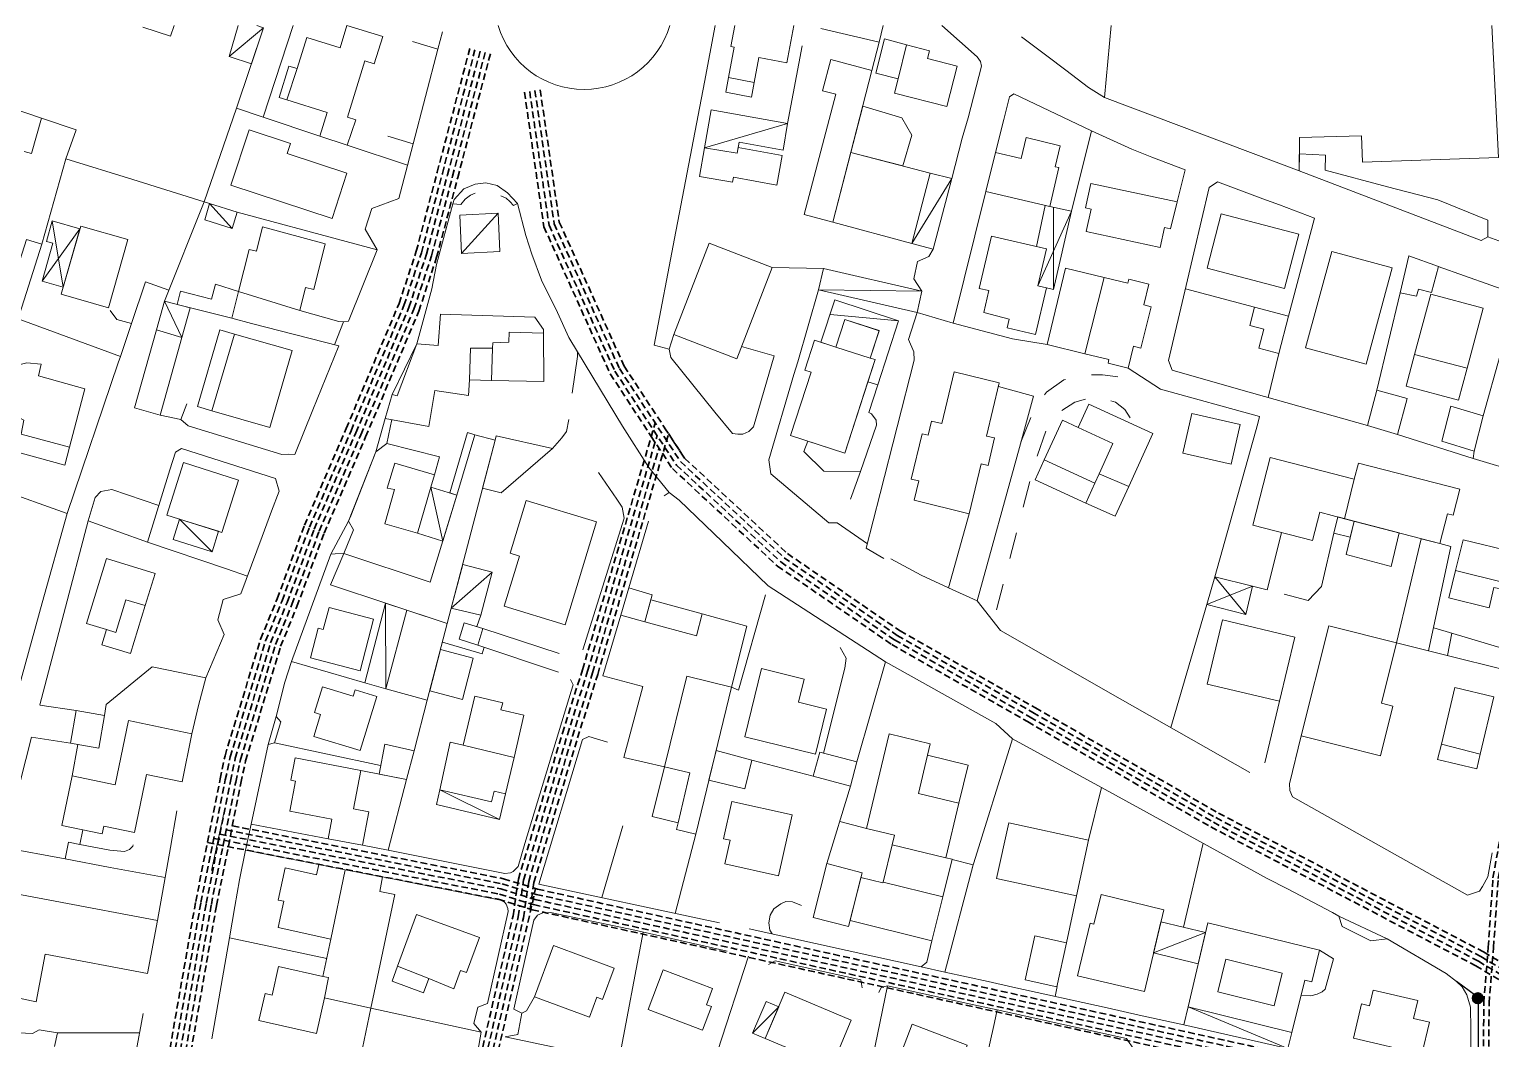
# Model space of a CAD drawing. Header units: millimetres. Extents: x 366 to 1555, y 702 to 1543.
# Drawn here: x 764.8 to 1040.7, y 1071.5 to 1261.9 of the extents above; entities that cross this region are included whole.
import ezdxf

# ---------------------------------------------------------------- set-up
doc = ezdxf.new("R2010")
doc.units = ezdxf.units.MM
doc.linetypes.add('TRATTEGGIATA', pattern=[19.05, 12.7, -6.35])
for name, color, linetype, lineweight in [('1_BASE', 7, 'Continuous', 0), ('4_CONSERVARE', 1, 'Continuous', 0), ('6_ACQUEDOTTO', 152, 'Continuous', 30), ('6_FOGNATURA', 1, 'Continuous', 30), ('6_GAS', 210, 'Continuous', 30), ('6_ILLUMINAZIONE', 2, 'Continuous', 30), ('6_RETE ELETTRICA', 2, 'Continuous', 30), ('6_TELEFONO', 94, 'Continuous', 30)]:
    doc.layers.add(name, color=color, linetype=linetype, lineweight=lineweight)
doc.layers.add('4L - Strade', color=10, linetype='Continuous')

msp = doc.modelspace()

# ---------------------------------------------------------------- hatches: boundary and pattern name
at = {"layer": '6_ILLUMINAZIONE', "transparency": 33554687}
h = msp.add_hatch(color=256, dxfattribs=at)
h.dxf.hatch_style = 1
h.paths.add_polyline_path([(1039.19244, 1079.13514, 1), (1037.19244, 1079.13514, 1)])

# ---------------------------------------------------------------- linework, layer by layer
at = {"layer": '1_BASE'}
for p, q in [((894.26773, 1262.63522), (892.22839, 1251.95122)), ((943.71339, 1256.69022), (937.06793, 1262.63522)), ((841.91639, 1258.18222), (837.12739, 1259.62322)), ((837.23639, 1240.29522), (841.91639, 1258.18222)), ((907.93239, 1244.11522), (910.67439, 1258.79522)), ((923.86139, 1254.16222), (925.23639, 1259.47522)), ((952.11139, 1260.50622), (956.83839, 1256.93222)), ((944.34639, 1255.86222), (943.71339, 1256.69022)), ((944.53339, 1254.93622), (944.34639, 1255.86222)), ((941.99439, 1245.20522), (944.53339, 1254.93622)), ((960.45539, 1254.19822), (964.74439, 1250.95522)), ((767.14339, 1245.14722, 210.5391), (752.93239, 1249.87322, 210.5391)), ((892.22839, 1251.95122), (886.61139, 1222.48322)), ((950.65839, 1249.74822), (949.82239, 1249.14722)), ((965.29939, 1242.73722), (950.65839, 1249.74822)), ((964.74439, 1250.95522), (967.72839, 1249.08022)), ((803.93239, 1247.00622), (797.82239, 1229.34222)), ((949.82239, 1249.14722), (948.75239, 1244.88122)), ((765.20539, 1238.51022, 210.7641), (767.14339, 1245.14722, 210.7641)), ((773.65839, 1242.94422), (767.14339, 1245.14722)), ((819.65039, 1241.78022), (808.92439, 1245.34622)), ((948.75239, 1244.88122), (947.19739, 1238.65522)), ((771.72839, 1237.51022), (773.65839, 1242.94422)), ((837.23639, 1240.29922), (832.46339, 1241.78322)), ((938.90039, 1233.76022), (940.90839, 1241.37322)), ((965.29939, 1242.73722), (961.48639, 1227.60422)), ((972.88539, 1239.27222), (965.29939, 1242.73722)), ((763.86139, 1238.88522, 210.968), (765.20539, 1238.51022, 210.968)), ((836.18239, 1236.26022), (824.79939, 1240.06522)), ((767.18939, 1221.36922), (771.72839, 1237.51022)), ((771.72839, 1237.51022), (784.35339, 1233.55722)), ((834.54939, 1230.02622), (836.17439, 1236.22922)), ((982.97839, 1235.41222), (976.67439, 1237.82322)), ((784.35339, 1233.55722), (797.82239, 1229.33822)), ((981.47139, 1229.35422), (982.97839, 1235.41222)), ((989.10339, 1233.12722), (987.52539, 1232.06522)), ((997.65039, 1229.94022), (989.10339, 1233.12722)), ((847.10339, 1229.87322), (848.10339, 1230.62322)), ((847.10339, 1229.87322), (848.10339, 1230.62322)), ((847.10339, 1229.87322), (848.10339, 1230.62322)), ((848.10339, 1230.62322), (848.93939, 1230.97922)), ((848.10339, 1230.62322), (848.93939, 1230.97922)), ((848.10339, 1230.62322), (848.93939, 1230.97922)), ((848.93939, 1230.97922), (848.95539, 1230.98322)), ((848.93939, 1230.97922), (848.95539, 1230.98322)), ((848.93939, 1230.97922), (848.95539, 1230.98322)), ((853.82239, 1230.48722), (854.80739, 1230.05722)), ((853.82239, 1230.48722), (854.80739, 1230.05722)), ((853.82239, 1230.48722), (854.80739, 1230.05722)), ((945.36139, 1231.34622), (939.21339, 1206.45522)), ((987.52539, 1232.06522), (983.15839, 1213.60022)), ((797.82239, 1229.34222), (790.33039, 1210.65122)), ((798.83839, 1229.02622), (797.82239, 1229.33822)), ((829.43939, 1228.13922), (834.54939, 1230.02622)), ((844.74439, 1228.97522), (846.28339, 1228.88522)), ((846.28339, 1228.88522), (847.10339, 1229.87322)), ((846.28339, 1228.88522), (847.10339, 1229.87322)), ((846.28339, 1228.88522), (847.10339, 1229.87322)), ((854.80739, 1230.05722), (855.51839, 1229.42022)), ((854.80739, 1230.05722), (855.51839, 1229.42022)), ((854.80739, 1230.05722), (855.51839, 1229.42022)), ((855.51839, 1229.42022), (856.18239, 1228.68222)), ((855.51839, 1229.42022), (856.18239, 1228.68222)), ((856.18239, 1228.68222), (856.96339, 1229.04122)), ((856.18239, 1228.68222), (856.96339, 1229.04122)), ((1007.36939, 1226.31122), (1000.76039, 1228.77622)), ((824.61139, 1221.86522), (804.05739, 1227.40822)), ((1002.49439, 1207.81122), (1007.36939, 1226.31122)), ((886.61139, 1222.48322), (882.76039, 1202.31122)), ((830.45539, 1220.29122), (824.61139, 1221.86522)), ((825.04939, 1206.86922), (830.45539, 1220.29122)), ((934.57239, 1219.06922), (935.42439, 1220.44422)), ((932.43239, 1218.08422), (934.57239, 1219.06922)), ((1045.65039, 1211.87322), (1030.74439, 1217.18622)), ((784.11139, 1206.42022), (786.76839, 1214.25222)), ((786.76839, 1214.25222), (791.14339, 1212.68222)), ((933.29939, 1212.54122), (931.78339, 1214.86522)), ((913.78339, 1212.77222), (909.89339, 1199.19422)), ((983.15839, 1213.60022), (979.80739, 1199.42022)), ((996.04139, 1209.47122), (983.01839, 1212.98722)), ((1023.54139, 1212.19822), (1019.15839, 1193.83822)), ((1039.21339, 1189.01022), (1045.65039, 1211.87322)), ((781.33839, 1207.14722), (780.08839, 1208.87722)), ((815.86939, 1208.90122), (823.22839, 1206.81522)), ((932.37739, 1208.52222), (939.21339, 1206.45522)), ((782.00239, 1200.21322), (762.69739, 1207.27622)), ((784.11139, 1206.42022), (781.33839, 1207.14722)), ((806.77539, 1206.43622), (803.05739, 1207.39722)), ((823.22139, 1202.18222), (806.77539, 1206.43622)), ((823.22839, 1206.81522), (824.11139, 1206.74822)), ((824.11139, 1206.74822), (825.04939, 1206.86922)), ((939.21339, 1206.45522), (943.43239, 1205.33822)), ((885.60339, 1201.56922, 212.2981), (886.47139, 1204.32622, 212.2981)), ((930.77539, 1203.36922), (931.76039, 1201.10422)), ((943.43239, 1205.33822), (950.37739, 1203.49422)), ((950.37739, 1203.49422), (956.92439, 1202.46322)), ((781.58839, 1198.99422), (782.00239, 1200.21322)), ((818.33039, 1190.12322), (823.22139, 1202.18222)), ((867.26839, 1193.28322), (868.26839, 1200.19422)), ((868.26839, 1200.19422), (868.25239, 1201.06122)), ((885.88539, 1199.97522, 212.2914), (885.60339, 1201.56922, 212.2914)), ((894.22139, 1189.70122, 212.2881), (885.88539, 1199.97522, 212.2881)), ((899.25239, 1202.09622, 212.6527), (905.39339, 1200.29122, 212.6527)), ((905.39339, 1200.29122, 212.6832), (901.47839, 1186.95522, 212.6832)), ((931.76039, 1201.10422), (931.79139, 1199.51022)), ((998.65039, 1192.47522), (1000.64339, 1200.78722)), ((771.93939, 1170.58822), (781.58839, 1198.99422)), ((909.08839, 1196.77222, 209.9265), (909.89339, 1199.19422, 209.9265)), ((931.79139, 1199.51022), (925.40839, 1174.37322)), ((979.80739, 1199.42022), (980.53339, 1197.60022)), ((980.53339, 1197.60022), (993.49439, 1193.93222)), ((904.40039, 1180.72522, 210.5679), (909.08839, 1196.77222, 210.5679)), ((954.36139, 1192.72922, 211.1693), (947.73639, 1194.54122, 211.1693)), ((956.79939, 1193.48322), (960.05739, 1195.78022)), ((960.05739, 1195.78022), (960.40039, 1195.86922)), ((965.29139, 1196.73722), (967.33839, 1196.73722)), ((967.33839, 1196.73722), (970.26839, 1196.36922)), ((951.68239, 1183.00222, 211.163), (954.36139, 1192.72922, 211.163)), ((956.42439, 1192.94822), (956.79939, 1193.48322)), ((962.14339, 1191.58022), (964.15039, 1192.17422)), ((968.94739, 1191.83022), (969.83039, 1191.56522)), ((997.02539, 1188.85422), (978.34639, 1194.02222)), ((993.49439, 1193.93222), (1017.35339, 1187.18622)), ((793.40839, 1188.33022), (794.54139, 1191.27222)), ((814.93239, 1181.73322), (818.33039, 1190.12322)), ((897.51039, 1185.65122, 212.5209), (894.22139, 1189.70122, 212.5209)), ((959.68939, 1190.02622), (962.14339, 1191.58022)), ((969.83039, 1191.56522), (971.55739, 1190.22522)), ((971.55739, 1190.22522), (972.60339, 1188.65122)), ((794.78339, 1187.09622), (793.40839, 1188.33022)), ((794.78339, 1187.09622), (812.47139, 1181.72922)), ((866.18939, 1186.03322), (866.66639, 1188.30722)), ((901.47839, 1186.95522, 212.616), (900.64339, 1186.06122, 212.616)), ((951.97139, 1184.05322), (953.86939, 1188.67822)), ((988.59639, 1158.65122), (996.65839, 1187.54522)), ((996.65839, 1187.54522), (997.02539, 1188.85422)), ((832.32239, 1183.80722), (830.18939, 1182.18622)), ((842.22139, 1181.23722), (832.32239, 1183.80722)), ((863.58039, 1182.81922), (865.34639, 1184.86222)), ((865.34639, 1184.86222), (866.18939, 1186.03322)), ((898.53339, 1185.52622, 212.6127), (897.51039, 1185.65122, 212.6127)), ((899.46339, 1185.52222, 212.6127), (898.53339, 1185.52622, 212.6127)), ((900.64339, 1186.06122, 212.6127), (899.46339, 1185.52222, 212.6127)), ((955.08039, 1181.60422), (956.68939, 1186.10022)), ((1023.01839, 1185.44822), (1037.34639, 1180.94022)), ((792.40839, 1182.17422), (791.36139, 1178.80322)), ((793.52539, 1182.85022), (792.40839, 1182.17422)), ((811.27539, 1177.20922), (793.52539, 1182.85022)), ((812.47139, 1181.72922), (813.74439, 1181.77622)), ((813.74439, 1181.77622), (814.93239, 1181.73322)), ((830.18939, 1182.18622), (825.47839, 1170.13922)), ((841.27539, 1177.89722), (842.22139, 1181.23722)), ((904.40039, 1180.72522), (904.74439, 1178.04122)), ((943.70539, 1154.08022, 211.3154), (951.68239, 1183.00222, 211.3154)), ((955.01839, 1181.38922), (955.08039, 1181.60422)), ((1037.48639, 1182.35022), (1037.34639, 1180.94022)), ((1037.34639, 1180.94022), (1052.78339, 1176.31122)), ((771.93939, 1170.59222), (743.66639, 1180.63122)), ((791.36139, 1178.80322), (787.12739, 1165.15522)), ((875.68239, 1173.31122), (872.26039, 1178.29522)), ((904.74439, 1178.04122), (915.73639, 1168.82622)), ((919.80739, 1173.29122), (921.72139, 1178.48722)), ((811.95539, 1174.78322), (811.27539, 1177.20922)), ((952.36939, 1171.74422), (953.62739, 1176.58422)), ((810.51039, 1171.03322), (811.95539, 1174.78322)), ((876.73639, 1171.77222), (875.68239, 1173.31122)), ((885.54939, 1174.56522, 211.3342), (884.62739, 1173.93222, 211.3342)), ((925.40839, 1174.37322), (922.78339, 1164.02622)), ((767.22839, 1153.69422), (771.93939, 1170.58822)), ((825.47839, 1170.13922), (825.03339, 1169.14722)), ((825.47839, 1170.13922), (825.03339, 1169.14722)), ((869.31439, 1144.86222), (877.09639, 1169.68222)), ((877.09639, 1169.68222), (876.73639, 1171.77222)), ((942.18239, 1170.53022, 211.6121), (938.33039, 1156.57622, 211.6121)), ((775.90839, 1169.17822), (771.31439, 1151.69022)), ((787.12739, 1165.15522), (775.90839, 1169.17822)), ((825.03339, 1169.14722), (826.01039, 1167.52222)), ((825.03339, 1169.14722), (826.01039, 1167.52222)), ((881.66639, 1169.13922), (877.94739, 1156.54922)), ((915.73639, 1168.82622), (917.30739, 1168.82622)), ((949.86139, 1162.06522), (951.11939, 1166.90522)), ((998.43939, 1156.14722), (1001.17439, 1166.95922)), ((787.12739, 1165.15522), (802.01039, 1160.12322)), ((804.75239, 1155.42422), (808.78339, 1166.20922)), ((1008.68239, 1156.81122), (1011.03339, 1166.84622)), ((822.54139, 1162.96722), (821.72839, 1162.89322)), ((822.54139, 1162.96722), (821.72839, 1162.89322)), ((824.17439, 1163.04922), (822.54139, 1162.96722)), ((824.17439, 1163.04922), (822.54139, 1162.96722)), ((922.78339, 1164.02622), (926.10339, 1162.06922)), ((802.01039, 1160.12322), (806.00239, 1158.77622)), ((933.17439, 1158.96722), (938.33039, 1156.57622)), ((947.35339, 1152.38522), (948.61139, 1157.22522)), ((995.67439, 1156.85022), (998.43939, 1156.14722)), ((1006.18939, 1154.17822), (1008.68239, 1156.81122)), ((757.63539, 1119.25622), (767.22839, 1153.69422)), ((801.43239, 1154.33022), (804.75239, 1155.42422)), ((898.69739, 1137.22522), (903.78339, 1155.20922)), ((948.10339, 1148.49422), (943.70539, 1154.08022)), ((987.05739, 1153.38122), (980.25239, 1130.18622)), ((1006.18939, 1154.17822), (1001.64339, 1155.33422)), ((771.31439, 1151.69022), (766.79939, 1134.51022)), ((801.57239, 1147.78022), (800.39339, 1150.48722)), ((850.01839, 1151.40522), (849.29139, 1149.24822)), ((798.15039, 1139.56922), (801.57239, 1147.78022)), ((850.43239, 1148.90522), (864.79139, 1144.15822)), ((948.10339, 1148.49422), (970.72839, 1135.61222)), ((1047.59639, 1143.76022), (1029.88539, 1148.97922)), ((1032.47139, 1143.76822), (1033.27539, 1147.97922)), ((850.26839, 1144.13122), (842.78339, 1146.33422)), ((864.67439, 1140.62322), (849.47139, 1145.75622)), ((850.63539, 1145.36522), (850.26839, 1144.13122)), ((917.83839, 1145.33022, 212.1624), (918.97839, 1143.31522, 212.1624)), ((814.29139, 1142.67822), (828.11939, 1138.61922)), ((918.97839, 1143.31522, 212.1622), (918.75239, 1141.40122, 212.1622)), ((920.99439, 1123.72122, 212.4787), (926.38539, 1142.56522, 212.4787)), ((1046.93939, 1140.17022), (1028.89339, 1144.65522)), ((779.29939, 1134.52222), (788.01039, 1141.62322)), ((788.01039, 1141.62322), (798.15039, 1139.56922)), ((796.76839, 1134.36922), (798.15039, 1139.56922)), ((918.75239, 1141.40122, 211.3401), (914.71339, 1125.38922, 211.3401)), ((858.36939, 1108.35422), (867.08839, 1137.06122)), ((867.45539, 1138.28322), (866.93939, 1139.25622)), ((867.08839, 1137.06122), (867.45539, 1138.28322)), ((897.36139, 1137.80722), (898.69739, 1137.22522)), ((766.77539, 1134.43622), (773.65039, 1133.42422)), ((779.02539, 1132.48722), (779.29939, 1134.52222)), ((795.51039, 1129.02622), (796.76839, 1134.36922)), ((837.42439, 1125.82622), (839.91639, 1135.37322)), ((970.72839, 1135.61222), (995.17439, 1121.69022)), ((970.72839, 1135.61222), (995.17439, 1121.69022)), ((998.01839, 1123.56922), (1000.79139, 1135.14722)), ((811.37739, 1132.29922), (812.26839, 1131.30722)), ((811.37739, 1132.29922), (812.26839, 1131.30722)), ((869.24439, 1127.97122), (870.42439, 1128.53322)), ((870.42439, 1128.53322), (873.95539, 1127.44822)), ((1004.86139, 1128.65822), (1002.67439, 1119.60022)), ((811.07239, 1127.29522), (809.91639, 1126.97122)), ((811.07239, 1127.29522), (809.91639, 1126.97122)), ((811.07239, 1127.29522), (831.12739, 1123.04122)), ((869.24439, 1127.97122), (861.00239, 1100.67022)), ((942.79139, 1103.68222), (950.40039, 1128.09622)), ((912.76839, 1120.99822, 211.0075), (901.16639, 1124.07322, 211.0075)), ((915.36939, 1104.53022, 211.0109), (919.78339, 1119.15122, 211.0109)), ((964.73639, 1108.93222), (967.15054, 1118.89975)), ((1002.67439, 1119.60022), (1002.70539, 1118.32622)), ((1002.70539, 1118.32622), (1003.24439, 1117.11222)), ((791.43939, 1107.58422), (792.66639, 1114.51822)), ((801.03339, 1111.74022), (801.70539, 1114.95522)), ((801.03339, 1111.74022), (801.70539, 1114.95522)), ((1003.24439, 1117.11222), (1019.01039, 1108.26822)), ((799.22839, 1103.25622), (801.03339, 1111.74022)), ((799.22839, 1103.25622), (801.03339, 1111.74022)), ((806.66639, 1111.99822), (819.90039, 1109.46722)), ((876.82239, 1111.69022), (872.86939, 1098.11922)), ((922.83039, 1111.15122, 211.8913), (917.77539, 1112.49422, 211.8913)), ((819.90039, 1109.46722), (821.22839, 1109.21322)), ((890.60339, 1110.09622), (886.71339, 1095.14722)), ((780.00239, 1107.04522, 210.3112), (774.33839, 1108.13922, 210.3112)), ((780.00239, 1107.04522), (782.79939, 1106.80722)), ((782.79939, 1106.80722), (783.75239, 1107.18622)), ((783.75239, 1107.18622), (784.35339, 1107.79522)), ((784.35339, 1107.79522), (784.39339, 1108.10422)), ((832.51839, 1107.07622), (854.54939, 1102.65822)), ((857.04939, 1103.99022), (858.36939, 1108.35422)), ((982.64339, 1092.52222), (986.33991, 1108.36406)), ((1019.01039, 1108.26822), (1036.25239, 1098.59622)), ((1040.08839, 1102.04122), (1040.89339, 1106.58022)), ((771.59639, 1105.40522, 210.1258), (780.09639, 1103.83022, 210.1258)), ((780.09639, 1103.83022), (790.43239, 1101.91622)), ((856.12739, 1103.06122), (857.04939, 1103.99022)), ((937.63539, 1084.06522, 209.6375), (942.94739, 1104.29122, 209.6375)), ((942.94739, 1104.29122, 209.6375), (938.98639, 1105.33822, 209.6375)), ((846.38539, 1099.10422), (831.47139, 1102.01822)), ((854.54939, 1102.65822), (855.65839, 1102.78322)), ((855.65839, 1102.78322), (856.12739, 1103.06122)), ((861.00239, 1100.67022), (862.44739, 1100.35822)), ((1039.09639, 1100.19022), (1040.08839, 1102.04122)), ((853.76839, 1097.65822), (846.38539, 1099.10422)), ((862.44739, 1100.35822), (891.78339, 1094.05322)), ((960.59639, 1089.58822), (962.43939, 1098.44422)), ((1038.51839, 1099.32622), (1039.09639, 1100.19022)), ((851.29939, 1078.15822), (855.22139, 1095.49022)), ((854.48639, 1097.22922), (853.76839, 1097.65822)), ((854.80739, 1096.86222), (854.48639, 1097.22922)), ((855.12739, 1096.04522), (854.80739, 1096.86222)), ((855.22139, 1095.49022), (855.12739, 1096.04522)), ((861.70539, 1095.24822), (860.75239, 1094.83822)), ((863.15839, 1095.31522), (861.70539, 1095.24822)), ((879.08839, 1091.97522), (863.15839, 1095.31522)), ((905.36139, 1096.03022), (904.65039, 1094.81122)), ((906.63539, 1096.97122), (905.36139, 1096.03022)), ((907.62739, 1097.37322), (906.63539, 1096.97122)), ((908.83039, 1097.32622), (907.62739, 1097.37322)), ((910.56439, 1096.61222), (908.83039, 1097.32622)), ((860.01839, 1093.86222), (857.82239, 1084.09622)), ((860.75239, 1094.83822), (860.01839, 1093.86222)), ((891.78339, 1094.05322), (895.04939, 1093.35022)), ((904.65039, 1094.81122), (904.36939, 1093.35022)), ((904.36939, 1093.35022), (904.61139, 1091.99022)), ((1012.58839, 1092.63922), (1011.94739, 1094.58822)), ((802.59639, 1090.55322), (820.95539, 1086.60422)), ((876.05739, 1067.32622), (880.68939, 1091.61222)), ((896.51039, 1088.01022), (879.08839, 1091.97522)), ((900.67439, 1092.20922), (919.18939, 1088.13522)), ((904.61139, 1091.99022), (905.03339, 1091.26022)), ((934.22839, 1085.95122), (935.17439, 1089.94422)), ((1021.10339, 1090.35422), (1018.00239, 1089.95122)), ((766.13874, 1078.48728), (767.82764, 1087.44074)), ((894.67439, 1069.08822), (900.57239, 1087.08822)), ((919.18939, 1088.13522), (933.17439, 1085.04922)), ((1010.94739, 1086.57622), (1008.32239, 1088.18622)), ((905.60339, 1086.17022), (904.34639, 1085.47122)), ((921.76039, 1082.61222), (905.60339, 1086.17022)), ((933.17439, 1085.04922), (934.22839, 1085.95122)), ((1009.36939, 1080.83422), (1010.94739, 1086.57622)), ((857.82239, 1084.09622), (856.24439, 1077.10422)), ((921.98639, 1081.11222), (921.76039, 1082.61222)), ((926.76839, 1081.50622), (921.78339, 1057.15822)), ((926.76839, 1081.50622), (925.60339, 1081.18222)), ((943.06439, 1077.91622), (926.76839, 1081.50622)), ((937.63539, 1084.06522), (945.76839, 1082.26822)), ((958.41639, 1079.47522), (958.81439, 1081.36522)), ((858.65839, 1076.75622), (860.15039, 1079.43222)), ((925.60339, 1081.18222), (925.12739, 1080.19022)), ((950.45539, 1081.23722), (968.23639, 1077.31122)), ((1004.87739, 1079.69422), (1006.68239, 1079.56122)), ((1006.68239, 1079.56122), (1007.86139, 1079.90822)), ((1007.86139, 1079.90822), (1008.79939, 1080.32622)), ((1008.79939, 1080.32622), (1009.36939, 1080.83422)), ((784.83839, 1068.46322), (786.29939, 1076.27222)), ((827.67439, 1069.74022), (829.26839, 1077.25622)), ((850.08839, 1072.71322), (829.26839, 1077.25622)), ((849.48639, 1077.46322), (851.29939, 1078.15822)), ((856.24439, 1077.10422), (857.79939, 1076.30722)), ((857.79939, 1076.30722), (858.65839, 1076.75622)), ((947.50239, 1076.94022), (946.96339, 1074.54922)), ((971.86939, 1071.57322), (947.50239, 1076.94022)), ((974.30739, 1075.97122), (982.72139, 1074.11222)), ((765.40839, 1072.46322), (743.01039, 1073.56522)), ((766.68239, 1073.17022), (765.40839, 1072.46322)), ((770.12739, 1072.58022), (766.68239, 1073.17022)), ((850.08839, 1072.71322), (848.74439, 1074.35022)), ((946.96339, 1074.54922), (943.43239, 1058.86222)), ((769.58839, 1070.01422), (770.12739, 1072.58022)), ((785.61139, 1072.61222), (770.12739, 1072.58022)), ((846.51039, 1052.65122), (850.08839, 1072.71322)), ((854.62739, 1071.85422), (856.99439, 1072.29922)), ((876.05739, 1067.32322), (854.62739, 1071.85422)), ((973.31439, 1069.41222), (971.86939, 1071.57322))]:
    msp.add_line(p, q, dxfattribs=at)
at = {"layer": '1_BASE', "ltscale": 0.1}
msp.add_line((819.43239, 1104.37322), (805.62739, 1107.07322), dxfattribs=at)
at = {"layer": '1_BASE'}
for points in [[(792.17618, 1262.63522), (791.47139, 1260.63122), (786.22839, 1262.29122)], [(804.24286, 1262.63522), (802.51039, 1256.79122), (806.72839, 1255.39722), (809.01039, 1262.21322)], [(802.51039, 1256.79122), (809.01039, 1262.21322)], [(808.92439, 1245.34622), (803.93239, 1247.00622), (809.01039, 1262.21722), (807.75457, 1262.63522)], [(814.63987, 1262.63522), (808.92439, 1245.34622)], [(828.15839, 1255.93622), (829.93239, 1255.37322), (831.53339, 1260.52622), (824.76839, 1262.63522), (823.45539, 1258.41622), (817.18239, 1260.35422), (815.36139, 1254.49422), (813.40839, 1248.59622), (821.03339, 1246.21322), (819.65839, 1241.77622), (824.79939, 1240.06522), (826.43239, 1244.85422), (824.86139, 1245.34622), (828.15839, 1255.93622)], [(842.77539, 1261.46322), (841.91639, 1258.18222)], [(897.98645, 1262.63522), (897.23639, 1258.64722), (897.86139, 1258.52622), (896.78339, 1252.82622), (901.61139, 1251.90522), (902.49439, 1256.59622), (907.77539, 1255.61522), (909.09199, 1262.63522)], [(925.97899, 1262.63522), (925.23639, 1259.47522), (914.21339, 1262.07322)], [(1040.82375, 1262.63522), (1042.08839, 1237.74022), (1016.42439, 1236.83022), (1016.26039, 1241.84622), (1004.55739, 1241.47922), (1004.51839, 1235.22522), (967.72839, 1249.08022), (969.02772, 1262.63522)], [(924.55739, 1253.66622), (928.79939, 1252.56522), (930.38539, 1259.01422), (926.25239, 1260.10422), (924.55739, 1253.66622)], [(937.97839, 1247.34622), (939.94739, 1254.97522), (934.35339, 1256.42422), (934.72839, 1257.86522), (930.38539, 1259.01422), (928.79939, 1252.56522), (928.13539, 1249.89722), (937.97839, 1247.34622)], [(916.44739, 1225.52222), (911.08039, 1226.95922), (917.06439, 1249.67022), (914.52539, 1250.33822), (916.08039, 1256.21722), (923.86139, 1254.16222), (916.44739, 1225.52222)], [(960.45539, 1254.19822), (956.83839, 1256.93222)], [(811.97839, 1249.03322), (813.40839, 1248.59622), (815.36139, 1254.49422), (813.80739, 1254.98722), (811.97839, 1249.03322)], [(901.10339, 1249.13522), (901.61139, 1251.90522), (896.78339, 1252.82622), (896.25239, 1250.04522), (901.10339, 1249.13522)], [(919.85339, 1238.69022), (922.12739, 1247.44422), (929.51839, 1245.22522), (931.39339, 1241.96322), (929.71339, 1236.13922), (919.85339, 1238.69022)], [(898.79939, 1240.62722), (898.40839, 1238.52222), (892.23639, 1239.52622), (893.51039, 1246.70522), (907.93239, 1244.11522), (907.07239, 1239.13522), (898.79939, 1240.62722)], [(907.93239, 1244.11522), (892.23639, 1239.52622)], [(941.99439, 1245.20522), (940.90839, 1241.37322)], [(802.84639, 1232.51022), (806.29939, 1242.96322), (814.10339, 1240.38122), (813.47839, 1238.48722), (824.76839, 1234.79122), (821.97139, 1226.24822), (802.84639, 1232.51022)], [(945.36139, 1231.34622), (947.19739, 1238.65522), (952.00239, 1237.51822), (952.93939, 1241.47922), (959.37739, 1239.94422), (958.43239, 1235.99822), (959.15039, 1235.83022), (957.43239, 1228.48322), (945.36139, 1231.34622)], [(837.23639, 1240.29522), (836.17439, 1236.22922)], [(898.61139, 1239.60422), (898.40839, 1238.52222), (892.23639, 1239.52622), (891.28339, 1234.17822), (897.55739, 1233.10022), (897.71339, 1233.99422), (905.93239, 1232.52222), (906.89339, 1238.10822), (898.61139, 1239.60422)], [(919.86139, 1238.68622), (934.86939, 1234.80322), (931.38539, 1221.53022), (916.44739, 1225.52222), (919.86139, 1238.68622)], [(976.67439, 1237.82322), (972.88539, 1239.27222)], [(1004.51839, 1235.22522), (1004.54139, 1238.41622), (1009.43239, 1238.15122), (1009.40039, 1235.33822), (1021.14339, 1232.22522), (1030.68239, 1229.74822), (1040.08839, 1225.93222), (1040.08839, 1222.74022), (1038.80739, 1222.06922), (1004.51839, 1235.22522)], [(934.86939, 1234.80322), (938.90039, 1233.76022), (935.42439, 1220.44822), (931.37739, 1221.53022), (934.86939, 1234.80322)], [(938.90039, 1233.76022), (931.38539, 1221.53022)], [(965.13539, 1232.83022), (964.15039, 1228.24422), (965.23639, 1228.01022), (964.31439, 1223.74422), (978.27539, 1220.74422), (979.08839, 1224.52222), (980.21339, 1224.28022), (981.47139, 1229.35422), (965.13539, 1232.83022)], [(798.83839, 1229.02622), (797.95539, 1225.99422), (803.08039, 1224.36522), (804.05739, 1227.40822), (798.83839, 1229.02622)], [(803.08039, 1224.36522), (798.83839, 1229.02622)], [(829.43939, 1228.13922), (828.21488, 1224.20407), (830.45539, 1220.29122)], [(956.80739, 1213.15822), (955.16639, 1213.54922), (956.79139, 1220.47922), (954.92439, 1220.91622), (956.54939, 1228.69022), (961.48639, 1227.60422), (958.13539, 1212.84622), (956.80739, 1213.15822)], [(961.48639, 1227.60422), (955.16639, 1213.54922)], [(958.10339, 1228.34622), (958.13539, 1212.84622)], [(1000.76039, 1228.77622), (997.65039, 1229.94022)], [(771.21339, 1213.29522), (767.26039, 1214.41222), (769.27539, 1221.56522), (768.03339, 1221.91622), (769.13539, 1225.77622), (774.36139, 1224.27622), (771.21339, 1213.29522)], [(769.13539, 1225.77622), (771.21339, 1213.29522)], [(770.82239, 1211.92022), (779.72839, 1209.37322), (783.41639, 1222.24822), (774.51039, 1224.79522), (770.82239, 1211.92022)], [(846.36939, 1219.64322), (846.04139, 1226.88122), (853.32239, 1227.21322), (853.65039, 1219.97922), (846.36939, 1219.64322)], [(846.36939, 1219.64322), (846.04139, 1226.88122), (853.32239, 1227.21322), (853.65039, 1219.97922), (846.36939, 1219.64322)], [(846.36939, 1219.64322), (846.04139, 1226.88122), (853.32239, 1227.21322), (853.65039, 1219.97922), (846.36939, 1219.64322)], [(853.32239, 1227.21322), (846.36939, 1219.64322)], [(853.32239, 1227.21322), (846.36939, 1219.64322)], [(853.32239, 1227.21322), (846.36939, 1219.64322)], [(987.09639, 1216.87722), (989.77539, 1227.10822), (1004.42439, 1223.26422), (1001.73639, 1213.03722), (987.09639, 1216.87722)], [(756.78339, 1201.38522), (760.44739, 1200.21722), (767.18939, 1221.36922), (764.30739, 1222.28722), (761.33039, 1212.97122), (759.31439, 1213.61522), (758.30739, 1210.44822), (759.50239, 1210.07322), (756.78339, 1201.38522)], [(767.26039, 1214.41222), (774.36139, 1224.27622)], [(804.32239, 1212.44422), (806.29139, 1220.39722), (807.66639, 1220.05722), (808.79939, 1224.63522), (820.65839, 1221.46322), (818.52539, 1212.82322), (816.97139, 1213.20522), (815.86939, 1208.90122), (804.32239, 1212.44422)], [(944.08839, 1213.04122), (945.90839, 1212.66622), (944.94739, 1208.46322), (949.73639, 1207.24422), (949.35339, 1205.59622), (954.70539, 1204.32322), (956.80739, 1213.15822), (955.16639, 1213.54922), (956.79139, 1220.47922), (946.40039, 1222.90822), (944.08839, 1213.04122)], [(1046.31439, 1220.51822), (1040.08839, 1222.74022)], [(886.47139, 1204.32322), (898.33839, 1199.73322), (905.01039, 1216.98722), (893.13539, 1221.57322), (886.47139, 1204.32322)], [(1017.10339, 1198.72522), (1005.69739, 1201.80722), (1010.62739, 1219.99822), (1022.02539, 1216.91222), (1017.10339, 1198.72522)], [(905.01039, 1216.98722), (914.70539, 1216.78722)], [(913.78339, 1212.76822), (914.70539, 1216.78722), (933.29939, 1212.54122), (932.37739, 1208.51822), (913.78339, 1212.76822)], [(931.78339, 1214.86522), (932.43239, 1218.08422)], [(964.06439, 1200.71322), (956.92439, 1202.46322), (960.39339, 1216.87322), (967.65839, 1215.12322), (964.06439, 1200.71322)], [(1023.54139, 1212.19822), (1025.20539, 1219.15822), (1030.79939, 1217.16622), (1029.47839, 1212.28322), (1026.98639, 1212.86922), (1026.62739, 1211.56122), (1023.54139, 1212.19822)], [(792.71339, 1209.97922), (793.34639, 1212.49822), (799.18239, 1211.02622), (799.98639, 1213.86522), (804.32239, 1212.44422), (803.05739, 1207.39322), (792.71339, 1209.97922)], [(974.62739, 1201.76422), (973.22839, 1202.11522), (972.20539, 1197.99422), (968.40839, 1198.93622), (968.56439, 1199.60422), (964.06439, 1200.71322), (967.65839, 1215.12322), (972.17439, 1214.03322), (972.34639, 1214.76422), (976.10339, 1213.84622), (975.14339, 1209.92422), (976.54939, 1209.58422), (974.62739, 1201.76422)], [(933.29939, 1212.54122), (913.78339, 1212.76822)], [(1036.18239, 1197.99422), (1026.26839, 1200.58422), (1029.35339, 1211.97522), (1039.24439, 1209.30722), (1036.18239, 1197.99422)], [(793.62739, 1203.77622), (795.18239, 1209.36222), (790.33039, 1210.65122), (788.80739, 1205.20122), (793.62739, 1203.77622)], [(790.33039, 1210.65122), (793.62739, 1203.77622)], [(923.10339, 1195.40522), (924.93939, 1194.82322), (928.83839, 1206.89722), (916.85339, 1210.85422), (914.22139, 1202.88122), (917.03339, 1201.96322), (918.71339, 1207.15822), (925.19739, 1205.06922), (923.51039, 1199.90822), (924.46339, 1199.60022), (923.10339, 1195.40522)], [(932.37739, 1208.52222), (930.77539, 1203.36922)], [(1000.64339, 1200.78322), (996.86139, 1201.76022), (997.79139, 1205.35822), (995.15839, 1206.03722), (996.04139, 1209.47122), (1002.49439, 1207.81122), (1000.64339, 1200.78322)], [(784.11139, 1206.42022), (782.00239, 1200.21322)], [(824.11139, 1206.74822), (822.40039, 1202.39722)], [(837.92439, 1202.56522), (841.95539, 1202.24422), (842.42439, 1208.18622), (860.24439, 1207.63522), (861.86139, 1205.31522), (861.86139, 1204.62322), (855.35339, 1204.76422), (855.30739, 1202.87322), (852.29939, 1202.78322), (852.25239, 1201.76422), (848.11139, 1201.78322), (847.90839, 1195.77622), (847.73639, 1192.86522), (841.36139, 1193.78322), (840.24439, 1186.98722), (831.96339, 1188.52622), (833.29939, 1192.99422), (834.26839, 1192.75622), (837.92439, 1202.56522)], [(915.94739, 1208.10822), (928.83839, 1206.89722)], [(917.03339, 1201.96322), (918.71339, 1207.16622), (925.19739, 1205.06522), (923.50239, 1199.90522), (917.03339, 1201.96322)], [(784.68939, 1190.48722), (789.54139, 1189.11522), (793.61939, 1203.78022), (788.80739, 1205.20122), (784.68939, 1190.48722)], [(799.23639, 1189.96322), (796.58839, 1190.73722), (800.76839, 1205.24422), (803.54939, 1204.43622), (799.23639, 1189.96322)], [(810.21339, 1186.79522), (799.23639, 1189.96322), (803.54939, 1204.43622), (814.40839, 1201.30722), (810.21339, 1186.79522)], [(861.93239, 1195.47522), (852.01839, 1195.68622), (852.25239, 1201.76422), (852.29939, 1202.78322), (855.30739, 1202.87322), (855.35339, 1204.76422), (861.86139, 1204.62322), (861.93239, 1195.47522)], [(924.46339, 1199.59622), (923.50239, 1199.90522), (917.03339, 1201.96322), (913.02539, 1203.26422), (911.18239, 1197.59622), (912.35339, 1197.21322), (908.47839, 1185.27622), (918.72839, 1181.94422), (924.46339, 1199.59622)], [(847.90839, 1195.77622), (852.01839, 1195.68622), (852.25239, 1201.76422), (848.11139, 1201.78322), (847.90839, 1195.77622)], [(882.76039, 1202.31122), (885.60339, 1201.56922)], [(1024.65839, 1194.61522), (1026.26839, 1200.58422), (1036.18239, 1197.99422), (1034.54939, 1191.93622), (1024.65839, 1194.61522)], [(772.42439, 1183.06522), (763.27539, 1185.54522), (763.77539, 1188.17422), (762.01839, 1189.13522), (760.56439, 1190.84622), (759.92439, 1191.45522), (759.53339, 1193.64722), (759.99439, 1196.19422), (762.01839, 1198.45522), (764.36139, 1198.97522), (767.06439, 1198.77622), (766.52539, 1196.57622), (775.29939, 1194.10422), (772.42439, 1183.06522)], [(942.18239, 1170.53022), (931.81439, 1173.06522), (932.70539, 1176.71322), (931.28339, 1177.06122), (933.36139, 1185.59622), (934.46339, 1185.32622), (935.11139, 1187.99022), (937.02539, 1187.52622), (939.40039, 1197.27222), (947.89339, 1195.19822), (945.45539, 1185.19422), (947.01039, 1184.81922), (945.77539, 1179.65822), (944.46339, 1179.97522), (942.18239, 1170.53022)], [(972.20539, 1197.99422), (978.34639, 1194.02222)], [(924.93939, 1194.82322), (923.10339, 1195.40522), (918.72839, 1181.94422), (911.72139, 1184.21322), (911.01039, 1182.24422), (914.76839, 1178.56522), (921.72139, 1178.48322), (924.71339, 1187.22922), (924.65039, 1188.19022), (923.79139, 1189.36922), (923.26039, 1189.62722), (924.93939, 1194.82322)], [(1017.35339, 1187.18622), (1019.15839, 1193.83822), (1024.87739, 1192.28722), (1023.01839, 1185.44822), (1017.35339, 1187.18622)], [(758.85339, 1183.17422), (760.56439, 1190.84622), (762.01839, 1189.13522), (763.77539, 1188.17422), (763.27539, 1185.54522), (772.42439, 1183.06522), (771.54939, 1179.68622), (758.85339, 1183.17422)], [(789.54139, 1189.11522), (793.40839, 1188.33022)], [(976.87739, 1185.67422), (964.77539, 1191.19422), (962.77539, 1186.80722), (969.33839, 1183.79522), (966.72839, 1178.03322), (972.30739, 1175.65522), (976.87739, 1185.67422)], [(984.22839, 1189.44422), (982.52539, 1181.97522), (991.64339, 1179.88922), (993.35339, 1187.34622), (984.22839, 1189.44422)], [(1037.48639, 1182.35022), (1031.43239, 1184.22122), (1033.14339, 1190.82622), (1039.21339, 1189.01022), (1037.48639, 1182.35022)], [(833.25239, 1188.28322), (832.32239, 1183.80722)], [(833.25239, 1188.28322), (832.32239, 1183.80722)], [(969.33839, 1183.79522), (966.72839, 1178.03322), (965.93239, 1176.27622), (956.37739, 1180.70522), (959.79139, 1188.17422), (962.77539, 1186.80722), (969.33839, 1183.79522)], [(821.66639, 1157.10422), (824.17439, 1163.04522), (840.48639, 1157.61522), (845.47839, 1174.03722), (848.91639, 1185.44422), (852.73639, 1184.39322), (843.69739, 1149.83422), (821.66639, 1157.10422)], [(845.47839, 1174.03722), (844.18939, 1174.44422), (847.52539, 1185.82622), (848.91639, 1185.44422), (845.47839, 1174.03722)], [(850.37739, 1175.37722), (853.87739, 1174.45122), (863.58039, 1182.81922), (852.95539, 1185.20522), (852.73639, 1184.39322), (850.37739, 1175.37722)], [(964.25239, 1172.55722), (965.93239, 1176.27622), (956.37739, 1180.70522), (954.65839, 1176.92422), (964.25239, 1172.55722)], [(999.03339, 1181.11522), (995.75239, 1168.35422), (1006.99439, 1165.46322), (1008.36139, 1170.81522), (1013.07239, 1169.58822), (1014.89339, 1177.03322), (999.03339, 1181.11522)], [(790.74439, 1170.29122), (793.88539, 1180.18622), (804.29139, 1176.88522), (801.16639, 1167.02222), (790.74439, 1170.29122)], [(838.06439, 1166.86222), (831.88539, 1168.65822), (833.76039, 1175.07622), (832.33839, 1175.38522), (833.78339, 1180.09622), (841.27539, 1177.90122), (840.60339, 1175.54922), (838.06439, 1166.86222)], [(965.93239, 1176.27622), (966.72839, 1178.03322), (972.30739, 1175.65522), (969.75239, 1170.04522), (964.25239, 1172.55722), (965.93239, 1176.27622)], [(1031.03339, 1164.91622), (1032.47839, 1170.52622), (1033.53339, 1170.25622), (1034.79939, 1175.18622), (1015.66639, 1180.06522), (1014.89339, 1177.03322), (1013.07239, 1169.58822), (1031.03339, 1164.91622)], [(842.84639, 1165.35422), (838.06439, 1166.85822), (840.61139, 1175.55322), (845.47839, 1174.04122), (842.84639, 1165.35422)], [(840.61139, 1175.55322), (842.84639, 1165.35422)], [(865.96339, 1149.59622), (854.44739, 1153.09622), (857.32239, 1162.55322), (855.56439, 1163.08822), (858.58039, 1173.04522), (871.85339, 1169.02222), (865.96339, 1149.59622)], [(810.51039, 1171.03322), (808.78339, 1166.20922)], [(1011.76039, 1169.93222), (1011.04139, 1166.84622), (1014.13539, 1166.08422), (1014.85339, 1169.12322), (1011.76039, 1169.93222)], [(793.15839, 1169.53322), (791.93939, 1165.68222), (799.31439, 1163.35422), (800.53339, 1167.22122), (793.15839, 1169.53322)], [(799.31439, 1163.35422), (793.15839, 1169.53322)], [(826.01039, 1167.52222), (824.17439, 1163.04922)], [(826.01039, 1167.52222), (824.17439, 1163.04922)], [(922.98639, 1164.83022), (917.30739, 1168.82622)], [(1013.36939, 1162.81522), (1021.82239, 1160.60022), (1023.33839, 1166.91622), (1014.85339, 1169.12722), (1013.36939, 1162.81522)], [(1022.87739, 1146.15122), (1028.89339, 1144.65522), (1033.14339, 1164.36522), (1031.02539, 1164.91622), (1027.53339, 1165.82622), (1022.87739, 1146.15122)], [(1043.38539, 1157.51422), (1044.80739, 1163.33422), (1035.44739, 1165.63522), (1034.01839, 1159.85422), (1043.38539, 1157.51422)], [(775.63539, 1149.83422), (779.40839, 1148.66622), (781.15039, 1148.12722), (783.04139, 1154.30722), (786.69739, 1153.24422), (788.54939, 1159.26422), (779.40839, 1162.07622), (775.63539, 1149.83422)], [(933.17439, 1158.96722), (927.43939, 1162.02222)], [(844.46339, 1152.74422), (846.61939, 1160.97922), (852.16639, 1159.49422), (850.01839, 1151.40522), (844.46339, 1152.74422)], [(852.16639, 1159.49422), (844.46339, 1152.74422)], [(987.05739, 1153.40122), (994.39339, 1151.50222), (995.67439, 1156.85022), (988.59639, 1158.65122), (987.05739, 1153.40122)], [(988.59639, 1158.65122), (994.39339, 1151.50222)], [(1040.33839, 1152.79122), (1041.22139, 1156.64322), (1043.07239, 1156.24822), (1043.38539, 1157.51422), (1034.01839, 1159.85422), (1032.74439, 1154.66622), (1040.33839, 1152.79122)], [(880.99439, 1150.16622), (882.37739, 1155.23322), (877.94739, 1156.54922), (876.43239, 1151.42422), (880.99439, 1150.16622)], [(943.70539, 1154.08022), (938.33039, 1156.57622)], [(987.05739, 1153.38122), (995.67439, 1156.85022)], [(783.89339, 1144.16622), (786.69739, 1153.24422), (783.04139, 1154.30722), (781.15039, 1148.12722), (779.40839, 1148.66622), (778.52539, 1145.81522), (783.89339, 1144.16622)], [(801.43239, 1154.33022), (800.39339, 1150.48722)], [(832.12739, 1137.51422), (828.11939, 1138.61922), (832.06439, 1153.66222), (836.06439, 1152.34222), (832.12739, 1137.51422)], [(832.06439, 1153.66222), (832.12739, 1137.51422)], [(890.76839, 1147.47922), (891.79139, 1151.63522), (882.11939, 1154.29922), (880.99439, 1150.16622), (890.76839, 1147.47922)], [(817.88539, 1143.32622), (827.24439, 1140.87722), (829.80739, 1150.63922), (821.37739, 1152.84622), (820.29139, 1148.69022), (819.33039, 1148.94022), (817.88539, 1143.32622)], [(839.91639, 1135.37322), (832.12739, 1137.51422), (836.06439, 1152.34222), (843.69739, 1149.83422), (839.91639, 1135.37322)], [(890.76839, 1147.47922), (891.79139, 1151.63522), (900.23639, 1149.29522), (897.36139, 1137.80722), (888.88539, 1139.86522), (884.68239, 1122.80322), (877.04939, 1124.57622), (880.60339, 1137.93622), (873.04939, 1139.95522), (876.43239, 1151.42422), (880.99439, 1150.16622), (890.76839, 1147.47922)], [(987.11139, 1138.38122), (989.98639, 1150.48722), (1003.65839, 1147.24822), (1000.79139, 1135.14722), (987.11139, 1138.38122)], [(845.92439, 1146.84222), (849.47139, 1145.75622), (850.43239, 1148.90522), (846.88539, 1149.98322), (845.92439, 1146.84222)], [(1004.86139, 1128.66222), (1019.82239, 1124.89322), (1022.18239, 1134.25622), (1020.01039, 1134.80322), (1022.87739, 1146.15122), (1010.08839, 1149.37722), (1004.86139, 1128.66222)], [(840.38539, 1137.14722), (846.54939, 1135.51422), (848.60339, 1143.27622), (842.40839, 1144.90522), (840.38539, 1137.14722)], [(897.36139, 1137.80722), (888.88539, 1139.86522), (884.68239, 1122.80322), (889.46339, 1121.68622), (887.28339, 1112.19422), (886.98639, 1110.98722), (890.60339, 1110.09622), (897.36139, 1137.80722)], [(903.03339, 1141.31522), (911.05739, 1139.33422), (909.98639, 1134.98322), (915.29139, 1133.67822), (913.20539, 1125.19822), (899.87739, 1128.46722), (903.03339, 1141.31522)], [(820.13539, 1137.87722), (818.65839, 1133.03022), (819.78339, 1132.69022), (818.51039, 1128.52622), (827.26039, 1125.85422), (830.37739, 1136.06922), (826.31439, 1137.31122), (825.94739, 1136.10822), (820.13539, 1137.87722)], [(1031.32239, 1127.05722), (1038.67439, 1125.17422), (1041.25239, 1135.96322), (1033.86139, 1137.72522), (1031.32239, 1127.05722)], [(858.15839, 1132.51422), (856.30739, 1124.53322), (846.70539, 1126.85422), (848.91639, 1136.10422), (854.15839, 1134.85422), (853.83839, 1133.52622), (858.15839, 1132.51422)], [(770.95539, 1111.70122), (772.89339, 1121.06122), (781.04139, 1119.38122), (783.54139, 1131.49822), (795.51039, 1129.02622), (793.63539, 1119.95122), (786.94739, 1121.33022), (784.69739, 1110.38122), (778.86139, 1111.57622), (778.56439, 1110.12722), (770.95539, 1111.70122)], [(779.02539, 1132.48722), (773.65039, 1133.42422), (772.58039, 1127.27222), (777.93939, 1126.33022), (779.02539, 1132.48722)], [(812.26839, 1131.30722), (811.07239, 1127.29522)], [(812.26839, 1131.30722), (811.07239, 1127.29522)], [(771.59639, 1105.40522), (772.19739, 1108.55322), (774.33839, 1108.13922), (774.89339, 1110.88522), (770.95539, 1111.70122), (772.89339, 1121.06122), (773.94586, 1127.03084), (772.58039, 1127.27222), (765.23639, 1128.36922), (759.93239, 1107.56522), (771.59639, 1105.40522)], [(927.65839, 1108.08422), (937.76839, 1105.63522), (940.27539, 1115.90522), (932.63539, 1117.77222), (934.30739, 1125.01422), (934.82239, 1127.13522), (927.11139, 1128.99422), (922.83839, 1111.15522), (928.08839, 1109.89722), (927.65839, 1108.08422)], [(835.99439, 1120.37722), (837.42439, 1125.82622), (831.90839, 1127.06922), (830.81439, 1121.40822), (835.99439, 1120.37722)], [(844.25239, 1127.44422), (846.70539, 1126.85422), (856.30739, 1124.53322), (854.72139, 1117.71322), (852.54939, 1118.22522), (852.07239, 1116.18222), (842.26839, 1118.47522), (844.25239, 1127.44422)], [(893.08839, 1120.28322), (899.85339, 1118.64322), (901.16639, 1124.07322), (894.44739, 1125.85422), (893.08839, 1120.28322)], [(912.76839, 1120.99822), (913.98639, 1125.58022), (920.99439, 1123.72122), (919.78339, 1119.15122), (912.76839, 1120.99822)], [(1038.00239, 1122.38522), (1038.67439, 1125.17422), (1031.32239, 1127.05722), (1030.62739, 1124.14722), (1038.00239, 1122.38522)], [(813.95539, 1114.42422), (821.92439, 1112.93622), (821.22839, 1109.21322), (827.69739, 1107.98722), (828.87739, 1114.28322), (825.98639, 1114.84622), (827.41639, 1122.07622), (814.96339, 1124.48722), (814.17439, 1120.29522), (815.02539, 1120.07622), (813.95539, 1114.42422)], [(882.36139, 1113.40522), (887.28339, 1112.19422), (889.46339, 1121.68622), (884.68239, 1122.80322), (882.36139, 1113.40522)], [(940.27539, 1115.90522), (942.03339, 1123.12322), (934.30739, 1125.01422), (932.63539, 1117.77222), (940.27539, 1115.90522)], [(835.99439, 1120.37722), (827.41639, 1122.07622), (825.98639, 1114.84622), (828.87739, 1114.28322), (827.69739, 1107.98722), (832.51839, 1107.07622), (835.99439, 1120.37722)], [(842.26839, 1118.47522), (841.65039, 1115.66222), (853.58839, 1112.83822), (854.72139, 1117.71722), (852.55739, 1118.22922), (852.07239, 1116.18222), (842.26839, 1118.47522)], [(853.58839, 1112.83822), (842.26839, 1118.47522)], [(897.40039, 1116.25622), (895.82239, 1109.23722), (897.09639, 1108.95122), (896.09639, 1104.48722), (906.20539, 1102.23322), (908.76839, 1113.71322), (897.40039, 1116.25622)], [(947.37739, 1101.74022), (949.67439, 1112.22922), (964.73639, 1108.92822), (962.43939, 1098.44422), (947.37739, 1101.74022)], [(791.43939, 1107.58422), (790.43239, 1101.91622)], [(937.76839, 1105.63522), (927.65839, 1108.08422), (925.95539, 1101.00622), (937.22839, 1098.25622), (938.98639, 1105.34622), (937.76839, 1105.63522)], [(813.08839, 1103.70522), (819.00239, 1102.40522), (819.43239, 1104.37322), (824.45539, 1103.38922), (821.75239, 1090.26422), (811.75239, 1092.47522), (812.84639, 1097.42422), (811.75239, 1097.66622), (813.08839, 1103.70522)], [(912.75239, 1094.39322), (919.44739, 1092.67422), (921.99439, 1102.81922), (915.36939, 1104.53022), (912.75239, 1094.39322)], [(790.43239, 1101.91622), (788.99386, 1093.81932)], [(830.51839, 1083.16622), (829.26839, 1077.25222), (820.50239, 1079.22522), (821.26039, 1083.03022), (820.22139, 1083.25622), (821.75239, 1090.26422), (824.45539, 1103.38922), (831.47139, 1102.01822), (831.00239, 1099.29522), (833.79939, 1098.67822), (830.51839, 1083.16622)], [(935.17439, 1089.94422), (919.72139, 1093.77222), (921.76839, 1101.92022), (925.93239, 1100.93622), (925.95539, 1101.00622), (937.22839, 1098.25622), (935.17439, 1089.94422)], [(766.13874, 1078.48728), (755.19594, 1080.76606), (761.02526, 1099.10769), (769.71506, 1097.44942)], [(975.28339, 1080.41622), (962.67439, 1083.39322), (965.01839, 1093.27622), (965.76039, 1093.09622), (967.11139, 1098.69422), (978.95539, 1095.84222), (975.28339, 1080.41622)], [(1036.25239, 1098.59622), (1038.51839, 1099.32622)], [(769.72139, 1097.44822), (788.99439, 1093.81922), (787.11139, 1083.80322), (767.83039, 1087.44022)], [(844.92439, 1080.93622), (846.19739, 1084.38522), (847.35339, 1083.96322), (849.78339, 1090.60422), (837.90839, 1094.95522), (834.32239, 1085.18222), (840.18939, 1082.83422), (844.92439, 1080.93622)], [(977.01039, 1087.67822), (985.44739, 1085.64722), (986.83839, 1091.51822), (978.40839, 1093.53722), (977.01039, 1087.67822)], [(1008.32239, 1088.18622), (1006.85339, 1082.22522), (1005.58839, 1082.54522), (1003.11139, 1072.70522), (983.52539, 1077.50622), (987.27539, 1093.36522), (1008.32239, 1088.18622)], [(1012.58839, 1092.63922), (1018.00239, 1089.95122)], [(952.79139, 1082.58422), (958.76839, 1081.26822), (960.59639, 1089.59222), (954.61939, 1090.90522), (952.79139, 1082.58422)], [(986.83839, 1091.51822), (977.01039, 1087.67822)], [(863.76039, 1089.07322), (860.15039, 1079.43222), (870.54139, 1075.53722), (871.95539, 1079.31122), (873.00239, 1078.91622), (875.20539, 1084.81522), (863.76039, 1089.07322)], [(808.15839, 1074.92422), (809.29939, 1080.04522), (810.67439, 1079.74422), (811.86139, 1085.11522), (820.22139, 1083.25622), (821.26039, 1083.03022), (820.50239, 1079.22522), (818.99439, 1072.50622), (808.15839, 1074.92422)], [(839.20539, 1080.16622), (840.18939, 1082.83422), (834.32239, 1085.18222), (833.27539, 1082.33422), (839.20539, 1080.16622)], [(881.59639, 1077.01022), (884.42439, 1084.49422), (893.78339, 1080.94822), (892.62739, 1077.90822), (893.57239, 1077.54922), (891.88539, 1073.09622), (881.59639, 1077.01022)], [(937.63539, 1084.06522), (933.17439, 1085.04922)], [(1001.26839, 1083.87322), (999.75239, 1077.72522), (989.13539, 1080.32622), (990.63539, 1086.48722), (1001.26839, 1083.87322)], [(950.45539, 1081.23722), (945.76839, 1082.26822)], [(903.72139, 1071.56522), (907.42439, 1080.31122), (919.95539, 1074.99422), (916.25239, 1066.25622), (903.72139, 1071.56522)], [(1014.75239, 1071.60822), (1016.25239, 1078.08022), (1017.77539, 1077.72922), (1018.44739, 1080.67022), (1026.86139, 1078.73322), (1026.07239, 1075.31522), (1029.08039, 1074.61522), (1027.66639, 1068.58022), (1014.75239, 1071.60822)], [(849.48639, 1077.46322), (848.74439, 1074.35022)], [(857.79939, 1076.30722), (856.99439, 1072.29922)], [(906.25239, 1077.52622), (903.88539, 1078.53722), (901.31439, 1072.53022), (903.69739, 1071.51422), (906.25239, 1077.52622)], [(901.31439, 1072.53022), (906.25239, 1077.52622)], [(947.50239, 1076.94022), (943.06439, 1077.91622)], [(974.30739, 1075.97122), (968.23639, 1077.31122)], [(983.52539, 1077.49822), (982.72139, 1074.11222), (1002.34639, 1069.62722), (1003.11939, 1072.70522), (983.52539, 1077.49822)], [(1002.34639, 1069.62722), (983.52539, 1077.49822)], [(928.40839, 1066.32622), (938.84639, 1062.36522), (941.85339, 1070.28722), (931.41639, 1074.24822), (928.40839, 1066.32622)]]:
    msp.add_lwpolyline(points, dxfattribs=at)
at = {"layer": '1_BASE', "color": 7}
msp.add_lwpolyline([(789.26839, 1172.06122), (780.36139, 1175.11522), (778.33839, 1174.74822), (777.22139, 1173.58822), (775.90839, 1169.18222)], dxfattribs=at)
at = {"layer": '1_BASE'}
msp.add_arc((869.50794, 1267.45866), 16.90096, 196.5823957, 343.4176043, dxfattribs=at)
at = {"layer": '4_CONSERVARE'}
for points in [[(1036.85679, 1073.27875), (1036.85339, 1077.43222), (1036.15039, 1079.79522), (1035.26039, 1081.26422), (1034.21339, 1082.29122), (1032.22839, 1083.82622), (1021.10339, 1090.35422), (1011.94739, 1094.58822), (1010.79939, 1095.29122), (1002.28339, 1099.74422), (998.42439, 1101.72922), (974.41239, 1114.91272), (967.15054, 1118.89975), (950.40039, 1128.09622), (947.21339, 1130.97122), (926.38539, 1142.56522), (904.26039, 1156.90822), (895.65839, 1165.25622), (887.46339, 1173.06122), (885.54939, 1174.56522), (881.72839, 1179.23722), (876.76839, 1187.03022), (868.25239, 1201.06122), (866.67439, 1203.79122), (864.50239, 1208.49022), (861.51039, 1214.59622), (859.67439, 1219.51422), (858.54939, 1223.00622), (856.96339, 1229.04122), (855.08839, 1231.06922), (853.08839, 1232.42022), (850.98639, 1232.95522), (848.94739, 1232.72522), (846.81439, 1231.81522), (845.01839, 1229.81522), (844.74439, 1228.97522), (841.64779, 1217.51761), (840.78907, 1212.9852), (837.92439, 1202.56522), (833.29939, 1192.99422), (831.96339, 1188.52622), (830.18939, 1182.18622), (825.03339, 1169.14722), (821.72839, 1162.89322), (814.29139, 1142.67822), (813.02539, 1138.78322), (811.37739, 1132.29922), (809.91639, 1126.97122), (806.66639, 1111.99822), (805.62739, 1107.07322), (804.50239, 1101.44422), (803.62739, 1096.42022), (802.59902, 1090.55266), (799.24439, 1071.47522)], [(1033.72889, 1014.46085), (1034.68939, 1030.32622), (1034.78339, 1031.81522), (1035.72839, 1049.27222), (1036.20539, 1057.99022), (1036.86139, 1067.65822), (1036.85679, 1073.27875)]]:
    msp.add_lwpolyline(points, dxfattribs=at)
at = {"layer": '4L - Strade'}
msp.add_line((1037.74731, 1079.66476), (1034.21339, 1082.29122), dxfattribs=at)
for points in [[(1035.20932, 1014.21935), (1036.28083, 1031.72743), (1037.22619, 1049.19114), (1037.70261, 1057.89847), (1038.36143, 1067.60801), (1038.35254, 1078.46208)], [(1035.20932, 1014.21935), (1036.28083, 1031.72743), (1037.22619, 1049.19114), (1037.70261, 1057.89847), (1038.36143, 1067.60801), (1038.35678, 1073.27997)]]:
    msp.add_lwpolyline(points, dxfattribs=at)
msp.add_arc((1036.85254, 1078.46085), 1.5, 0.0468965, 53.3797317, dxfattribs=at)
at = {"layer": '6_ACQUEDOTTO', "linetype": 'TRATTEGGIATA', "ltscale": 0.1}
for points in [[(733.69881, 706.68381), (743.98947, 767.47355), (773.77047, 940.34855), (791.36447, 1046.50455), (800.15347, 1096.63755), (804.74647, 1119.70755), (805.62947, 1123.89555), (812.24647, 1145.53155), (815.32097, 1153.03405), (820.45747, 1166.87955), (828.29347, 1185.02055), (838.34189, 1208.75895), (841.69287, 1218.90634), (845.67238, 1233.9471), (851.94348, 1257.70803)], [(1035.48821, 1002.09896), (1037.73414, 1040.2634), (1039.26483, 1066.27395), (1039.33317, 1078.2662), (1040.17431, 1088.7627), (1041.06901, 1101.84534), (1045.40501, 1126.18534), (1051.36345, 1156.99645)], [(803.14551, 1111.66616), (854.30576, 1101.6869), (860.74742, 1099.70239), (999.31787, 1069.2494), (990.10544, 1019.82314), (988.58982, 1011.75433)], [(847.65051, 1039.04741), (852.90169, 1067.45135), (860.37701, 1099.81651)]]:
    msp.add_lwpolyline(points, dxfattribs=at)
at = {"layer": '6_FOGNATURA', "linetype": 'TRATTEGGIATA', "ltscale": 0.1}
msp.add_line((874.43908, 1196.94184), (882.20764, 1185.11474), dxfattribs=at)
for points in [[(732.68458, 706.68381), (743.00374, 767.64189), (772.78445, 940.51519), (790.37869, 1046.67265), (799.17047, 1096.82155), (803.76682, 1119.90834), (804.66017, 1124.14543), (811.30367, 1145.86809), (814.38927, 1153.39766), (819.52904, 1167.25199), (827.374, 1185.41373), (837.40511, 1209.11123), (840.73385, 1219.19128), (844.70564, 1234.20288), (850.97659, 1257.96322)], [(858.26674, 1250.05433), (861.93696, 1224.68121), (874.43908, 1196.94184)], [(882.20764, 1185.11474), (886.18678, 1179.05678), (906.01675, 1160.66922), (927.57772, 1145.87977), (953.21517, 1131.31119), (987.80897, 1111.44841), (1037.82874, 1085.24154), (1079.37918, 1060.54951), (1148.40704, 1023.01476), (1201.27309, 994.26819), (1257.83624, 963.51127), (1295.40699, 951.55365), (1344.79901, 934.09385)], [(846.48671, 1038.25308), (851.92237, 1067.65487), (858.08295, 1094.32771), (859.0717, 1101.16859), (867.33743, 1128.54818), (871.14147, 1140.52915), (883.64663, 1182.92398)], [(1036.41845, 1000.88412), (1038.73241, 1040.20465), (1040.26466, 1066.2417), (1040.33294, 1078.22335), (1041.17158, 1088.68864), (1042.06299, 1101.72318), (1046.38822, 1126.0027), (1052.34526, 1156.80659)], [(801.96874, 1110.87685), (854.06214, 1100.71557), (860.49246, 1098.73456), (998.15735, 1068.48058), (989.1225, 1020.00706), (987.42545, 1010.97235)]]:
    msp.add_lwpolyline(points, dxfattribs=at)
at = {"layer": '6_GAS', "linetype": 'TRATTEGGIATA', "ltscale": 0.1}
for points in [[(731.67035, 706.68381), (742.01801, 767.81023), (771.79842, 940.68183), (789.39291, 1046.84075), (798.18748, 1097.00554), (802.78717, 1120.10913), (803.69087, 1124.39531), (810.36088, 1146.20463), (813.45756, 1153.76128), (818.60061, 1167.62443), (826.45453, 1185.80692), (836.46832, 1209.46351), (839.77483, 1219.47621), (843.73891, 1234.45866), (850.0097, 1258.21841)], [(859.25644, 1250.19749), (862.9065, 1224.96373), (875.31829, 1197.42478), (886.95586, 1179.70739), (906.6429, 1161.45237), (928.10852, 1146.72832), (953.71117, 1132.17952), (988.29016, 1112.32524), (1038.31657, 1086.11489), (1079.87364, 1061.41892), (1148.88474, 1023.89328), (1201.7508, 995.14671), (1258.23028, 964.43529), (1295.72536, 952.50175), (1344.79901, 935.15449)], [(857.68335, 1098.55359), (858.09271, 1101.38584), (866.38216, 1128.84401), (870.18524, 1140.82195), (883.29791, 1185.27636)], [(800.79197, 1110.08754), (853.81852, 1099.74425), (860.23749, 1097.76673), (996.99682, 1067.71176), (988.13956, 1020.19098), (986.26108, 1010.19037)]]:
    msp.add_lwpolyline(points, dxfattribs=at)
at = {"layer": '6_ILLUMINAZIONE'}
msp.add_circle((1038.19244, 1079.13514), 1, dxfattribs=at)
at = {"layer": '6_RETE ELETTRICA', "linetype": 'TRATTEGGIATA', "ltscale": 0.1}
for points in [[(730.65612, 706.68381), (741.03228, 767.97857), (770.8124, 940.84847), (788.40712, 1047.00885), (797.20449, 1097.18953), (801.80752, 1120.30992), (802.72157, 1124.64519), (809.41808, 1146.54117), (812.52586, 1154.12489), (817.67218, 1167.99686), (825.53506, 1186.2001), (835.53154, 1209.81579), (838.81581, 1219.76115), (842.77217, 1234.71444), (849.0428, 1258.47359)], [(860.24614, 1250.34065), (863.87605, 1225.24625), (876.1975, 1197.90773), (887.72494, 1180.358), (907.26904, 1162.23552), (928.63932, 1147.57687), (954.20716, 1133.04785), (988.77135, 1113.20207), (1038.80439, 1086.98824), (1080.36811, 1062.28832), (1149.36245, 1024.7718), (1202.2285, 996.02523), (1258.62431, 965.35931), (1296.04372, 953.44986), (1344.79901, 936.21513)], [(844.15911, 1036.66441), (849.96373, 1068.0619), (856.11546, 1094.69645), (857.11372, 1101.60308), (865.42689, 1129.13984), (869.22901, 1141.11475), (882.9492, 1187.62874)], [(799.6152, 1109.29823), (853.5749, 1098.77292), (859.98253, 1096.7989), (995.8363, 1066.94294), (987.15662, 1020.3749), (985.0967, 1009.40839)]]:
    msp.add_lwpolyline(points, dxfattribs=at)
at = {"layer": '6_TELEFONO', "linetype": 'TRATTEGGIATA', "ltscale": 0.1}
for points in [[(729.6419, 706.68381), (740.04655, 768.14691), (769.82638, 941.01511), (787.42134, 1047.17694), (796.22149, 1097.37353), (800.82786, 1120.5107), (801.75227, 1124.89506), (808.47528, 1146.87771), (811.59416, 1154.4885), (816.74375, 1168.3693), (824.61559, 1186.59328), (834.59476, 1210.16807), (837.85679, 1220.04609), (841.80544, 1234.97022), (848.07591, 1258.72878)], [(861.23584, 1250.48381), (864.84559, 1225.52877), (877.07671, 1198.39068), (888.49402, 1181.00862), (907.89519, 1163.01867), (929.17012, 1148.42542), (954.70316, 1133.91617), (989.25254, 1114.0789), (1039.29222, 1087.86159), (1080.86258, 1063.15773), (1149.84016, 1025.65032), (1202.70621, 996.90375), (1259.01835, 966.28333), (1296.36208, 954.39796), (1344.79901, 937.27577)], [(884.7151, 1186.76175), (888.49402, 1181.00862), (907.89519, 1163.01867), (929.17012, 1148.42542), (954.70316, 1133.91617), (989.25254, 1114.0789), (1039.29222, 1087.86159), (1080.86258, 1063.15773), (1149.84016, 1025.65032), (1202.70621, 996.90375), (1259.01835, 966.28333), (1296.36208, 954.39796), (1344.79901, 937.27577)], [(859.3284, 1095.95404), (860.05069, 1100.95135), (868.29269, 1128.25235), (872.09769, 1140.23635), (885.47845, 1185.59961)], [(798.43843, 1108.50893), (853.33128, 1097.8016), (859.72756, 1095.83107), (994.67578, 1066.17412), (986.17368, 1020.55882), (983.93233, 1008.62641)], [(844.95931, 1035.49202), (850.94305, 1067.85838), (857.09921, 1094.51208), (857.39377, 1096.55005)]]:
    msp.add_lwpolyline(points, dxfattribs=at)

doc.saveas('drawing.dxf')
